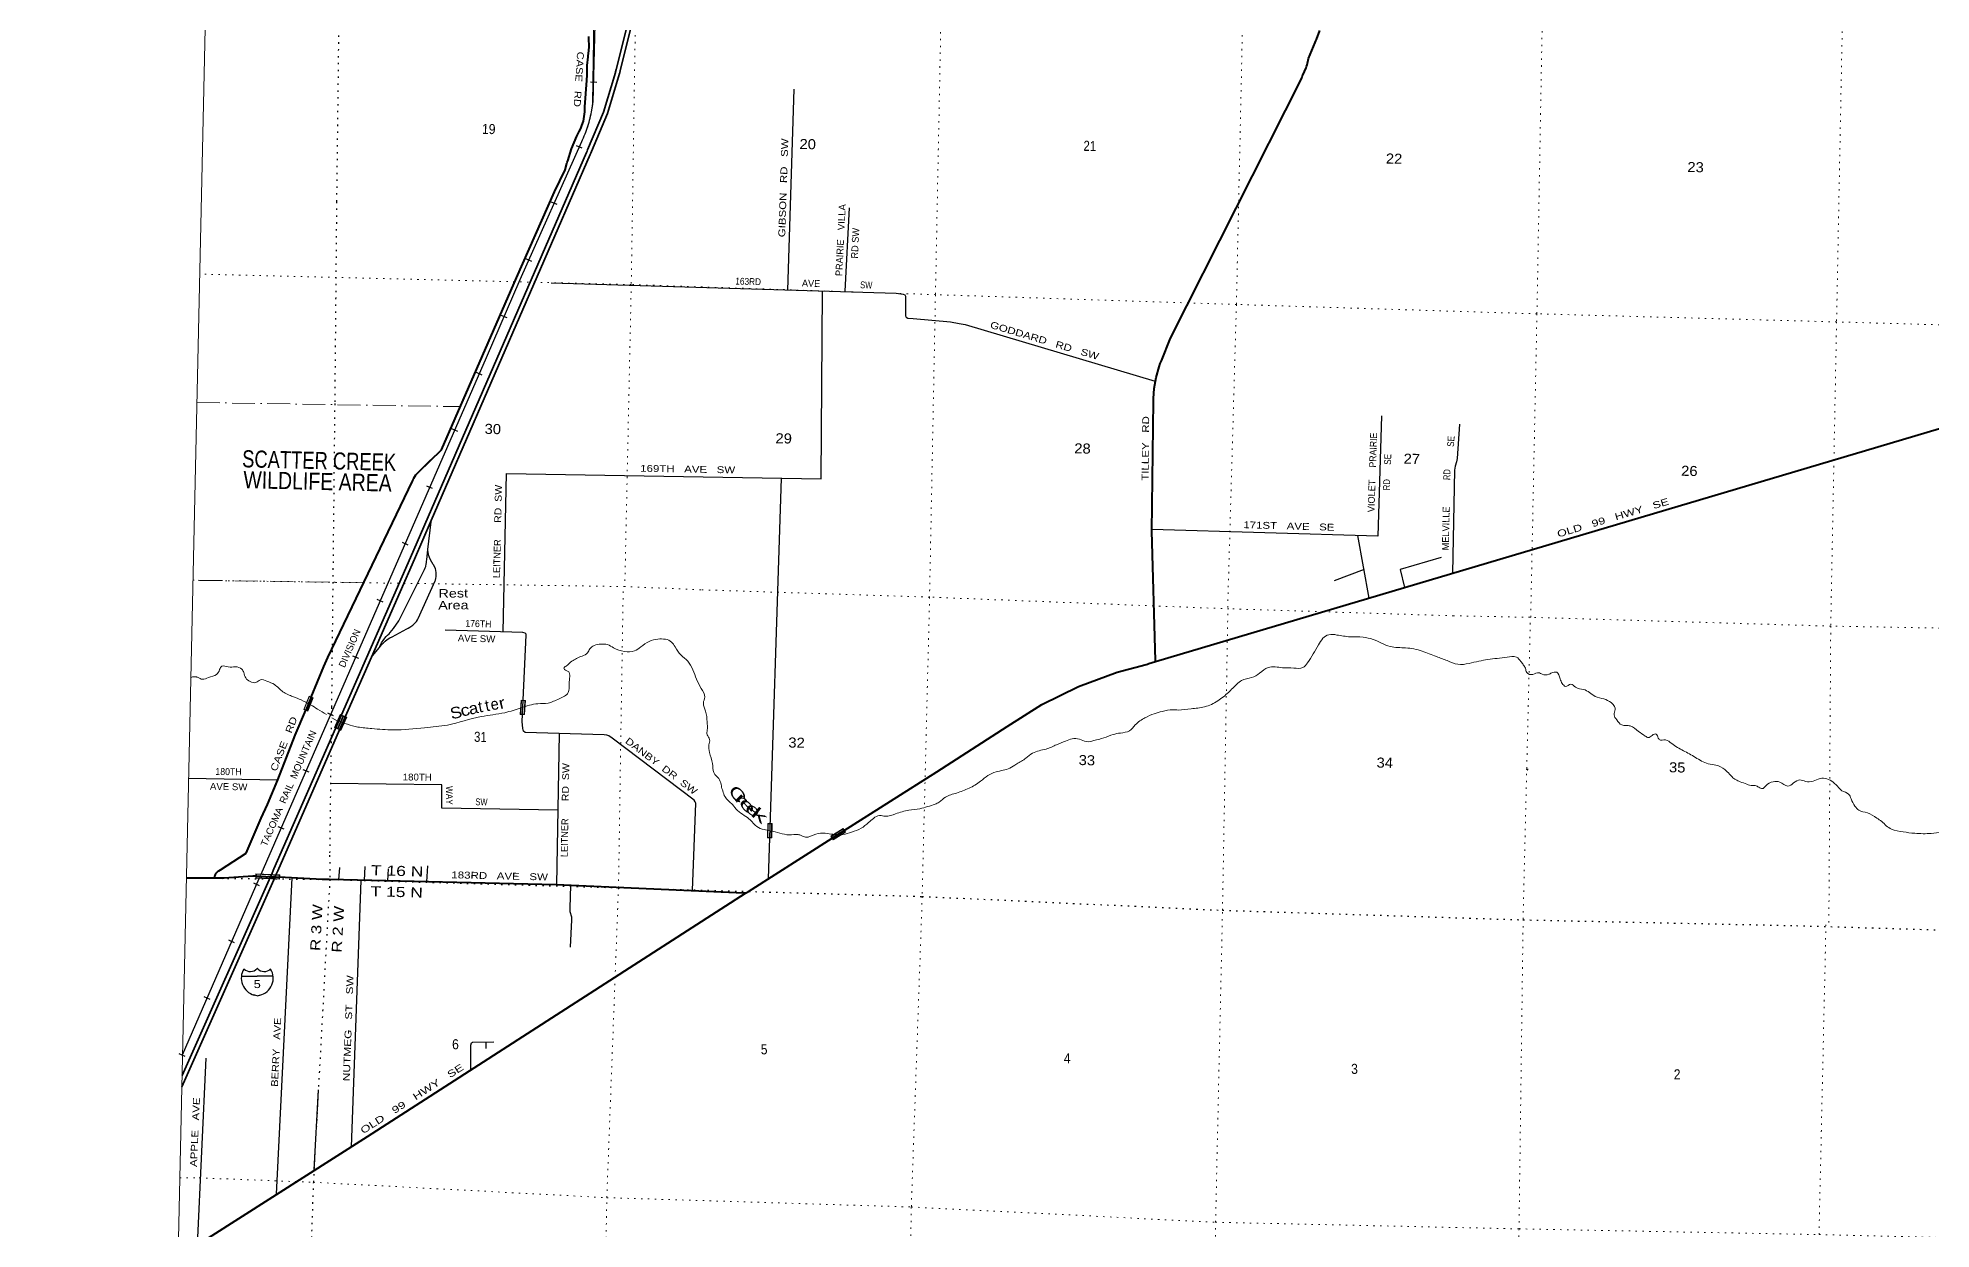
# Model space of a CAD drawing. Header units: feet. Extents: x -518066 to -250644, y -364975 to -177792.
# Drawn here: x -505285 to -472166, y -248936 to -228103 of the extents above; entities that cross this region are included whole.
import ezdxf
from ezdxf.enums import TextEntityAlignment as Align

# ---------------------------------------------------------------- set-up
doc = ezdxf.new("R2010")
doc.units = ezdxf.units.FT
doc.header["$LTSCALE"] = 80
doc.header["$PDMODE"] = 32
doc.header["$PDSIZE"] = 40
doc.linetypes.add('DOT_DASHED', pattern=[7.7, 5, -1.2, 0.3, -1.2])
doc.linetypes.add('DOTTED', pattern=[1.5, 0.3, -1.2])
for name, color, linetype, lineweight in [('15', 7, 'Continuous', 25), ('18', 7, 'Continuous', 35), ('19', 7, 'Continuous', 25), ('26', 7, 'Continuous', 40), ('29', 7, 'Continuous', 25), ('30', 7, 'Continuous', 13), ('31', 7, 'Continuous', 13), ('34', 7, 'Continuous', 25), ('39', 7, 'Continuous', 13), ('4', 7, 'Continuous', 25), ('41', 7, 'Continuous', 13), ('44', 7, 'DOT_DASHED', 13), ('55', 7, 'Continuous', 13), ('6', 7, 'DOTTED', 25), ('61', 7, 'Continuous', 13), ('7', 7, 'DOTTED', 13)]:
    doc.layers.add(name, color=color, linetype=linetype, lineweight=lineweight)
doc.layers.add('27', color=7, linetype='Continuous')
doc.layers.add('45', color=7, linetype='Continuous')

msp = doc.modelspace()

# ---------------------------------------------------------------- linework, layer by layer
at = {"layer": '15'}
for p, q in [((-501450.45, -244380.86), (-501447.55, -244377.95)), ((-501444.38, -244380.33), (-501447.81, -244377.95)), ((-501723.16, -244512.33), (-501446.75, -244512.33)), ((-501446.75, -244857.91), (-501510.64, -244839.95)), ((-501447.28, -244858.17), (-501383.65, -244839.43))]:
    msp.add_line(p, q, dxfattribs=at)
msp.add_lwpolyline([(-501171.39, -244512.33), (-501447.28, -244512.33), (-501446.75, -244512.33)], dxfattribs=at)
for centre, radius, start, end in [((-501420.53, -244547.43), 306.13, 148.44436, 254.43378), ((-501569.13, -244264.83), 165.66, 227.34248, 315.8117), ((-501325.44, -244264.83), 165.66, 224.18831, 312.69403), ((-501474.04, -244547.43), 306.13, 283.08087, 31.62484)]:
    msp.add_arc(centre, radius, start, end, dxfattribs=at)
at = {"layer": '18'}
for p, q in [((-502768.21, -246446.8), (-501136.14, -242776.85)), ((-502763.89, -246250.45), (-501216.66, -242772.59))]:
    msp.add_line(p, q, dxfattribs=at)
for points in [[(-498403.7, -236544.53), (-495621.89, -230141.11), (-495612.15, -230118.7), (-495600.59, -230091.11), (-495321.34, -229425.23), (-495110.38, -228724.35), (-495107.32, -228713.49), (-495097.52, -228674.35), (-493865.2, -223751.81)], [(-501216.66, -242772.59), (-501200.92, -242737.21), (-501156.39, -242637.07), (-499974.5, -239943.57), (-498766.79, -237191.33), (-495690.38, -230109.75), (-495678.09, -230081.47), (-495668.99, -230059.75), (-495392.22, -229399.78), (-495183.56, -228706.54), (-495180.63, -228696.15), (-495170.71, -228656.54), (-494501.13, -225982.6)], [(-499448.43, -238932.12), (-498697.78, -237221.47), (-498403.7, -236544.53)], [(-501136.14, -242776.85), (-501119.96, -242740.46), (-501087.52, -242667.49), (-500006.54, -240204.02), (-499448.43, -238932.12)]]:
    msp.add_lwpolyline(points, dxfattribs=at)
at = {"layer": '19'}
for points in [[(-498462.81, -237049.4), (-498405.94, -236563.65), (-498403.7, -236544.53)], [(-499310.84, -238762.35), (-499303.78, -238744.52), (-499272.09, -238683.86), (-499234.22, -238626.85), (-499190.61, -238574.11), (-499166.72, -238550.7), (-499141.7, -238526.19), (-499120.88, -238501.21), (-499063.32, -238432.13), (-498969.02, -238295.53), (-498521.48, -237397.67), (-498508.56, -237371.75), (-498500.71, -237347.67), (-498498.24, -237340.1), (-498491.09, -237306.6), (-498488.28, -237280.17), (-498487.1, -237256.85), (-498483.97, -237230.17), (-498462.81, -237049.4)], [(-499310.84, -238762.35), (-499262.68, -238702.93), (-499247.33, -238686.08), (-499211.45, -238652.51), (-499172.25, -238622.86), (-499130.18, -238597.48), (-499085.68, -238576.64), (-498828.93, -238437.66), (-498809.56, -238427.18), (-498778.93, -238410.32), (-498760.18, -238399.54), (-498726.41, -238375.1), (-498695.37, -238347.26), (-498667.41, -238316.32), (-498661.13, -238307.71), (-498643.25, -238283.21), (-498631.8, -238257.71), (-498336.82, -237601.07), (-498332.2, -237587.78), (-498323.3, -237554.54), (-498317.93, -237520.55), (-498316.15, -237486.19), (-498317.96, -237451.83), (-498323.36, -237417.85), (-498332.28, -237384.62), (-498366.92, -237316.47), (-498368.62, -237314.25), (-498395.86, -237274.44), (-498418.78, -237231.99), (-498437.14, -237187.38), (-498450.74, -237141.1), (-498459.42, -237093.65), (-498461.19, -237070.55), (-498462.81, -237049.4)], [(-499448.43, -238932.12), (-499430.94, -238910.54), (-499310.84, -238762.35)]]:
    msp.add_lwpolyline(points, dxfattribs=at)
at = {"layer": '26'}
for p, q in [((-485732.03, -239011.45), (-471092.66, -234655.52)), ((-500502.53, -239632.23), (-500597.5, -239862.29)), ((-491390.28, -242099.66), (-491178.34, -241965.39)), ((-501468.61, -242759.25), (-501216.66, -242772.59)), ((-502687.82, -242794.73), (-502190.23, -242790.17)), ((-502190.33, -242792.31), (-502190.23, -242790.17))]:
    msp.add_line(p, q, dxfattribs=at)
for points in [[(-500502.53, -239632.23), (-500284.99, -239098.03), (-500211.18, -238938.71), (-498734.54, -235857.81), (-498722.61, -235832.9), (-498711.73, -235807.81), (-498709.41, -235802.47), (-498693.17, -235773.68), (-498674, -235746.74), (-498652.13, -235721.95), (-498627.78, -235699.59), (-498621.05, -235694.18), (-498224.7, -235308.44), (-497507.53, -233664.37), (-496914.96, -232297.22), (-496245.12, -230796.93), (-496059.78, -230408.67), (-496031.38, -230301.66), (-496024.74, -230276.66), (-496015.68, -230251.66), (-495952.4, -230043.91), (-495858.37, -229821.74), (-495814.4, -229737.19), (-495789.67, -229689.64), (-495788.62, -229687.19), (-495766.85, -229636.57), (-495742.39, -229557.92), (-495726.29, -229477.14), (-495718.71, -229395.13), (-495718.73, -229356.78), (-495718.75, -229331.78), (-495716.76, -229306.78), (-495680.04, -228845.82), (-495675.98, -228751.36), (-495675.99, -228586.16), (-495659.89, -228432.81), (-495656.45, -228407.83), (-495654.2, -228382.81), (-495642.88, -228257.21), (-495645.12, -228106.01), (-495647.27, -228078.12)], [(-485732.03, -239011.45), (-485732.6, -238991.36), (-485796.57, -236727.99), (-485770.9, -234458.49), (-485770.61, -234432.68), (-485769.01, -234408.49), (-485757.68, -234237.15), (-485724.24, -234043.25), (-485670.72, -233853.9), (-485650.84, -233799.5), (-485641.71, -233774.5), (-485629.54, -233749.5), (-485469.75, -233355.79), (-483177.29, -228805.94), (-483166.72, -228780.94), (-483156.09, -228755.94), (-483101.07, -228626.55), (-483090.43, -228601.52), (-483083.98, -228576.55), (-483055.31, -228465.52), (-482940.1, -228181.43), (-482929.96, -228156.43), (-482917.61, -228131.43), (-482856.72, -227975.9)], [(-491178.34, -241965.39), (-489558.86, -240939.38), (-488331.42, -240143.12), (-487724.31, -239760.57), (-487080.53, -239443.58), (-486407.14, -239195.62), (-485898.42, -239060.2), (-485873.32, -239053.51), (-485848.42, -239046.1), (-485732.03, -239011.45)], [(-502190.23, -242790.17), (-502189.64, -242777.75), (-502187.43, -242763.35), (-502183.72, -242749.25), (-502178.57, -242735.62), (-502172.01, -242722.61), (-502164.13, -242710.35), (-502155.01, -242698.98), (-502144.76, -242688.62), (-502142.31, -242686.62), (-502117.31, -242669.17), (-502092.31, -242651.1), (-501642.29, -242361.55), (-501377.71, -241747.73), (-501266.07, -241512.79), (-501089.76, -241076.07), (-500783.37, -240296.19), (-500597.5, -239862.29)], [(-492905.3, -243059.98), (-492856.67, -243028.7), (-491390.28, -242099.66)], [(-502190.23, -242790.17), (-502025.45, -242789.81), (-501524.22, -242756.3), (-501468.61, -242759.25)], [(-502833.81, -249426.75), (-499518.66, -247314.66), (-492905.3, -243059.98)], [(-501216.66, -242772.59), (-501136.14, -242776.85), (-501064.12, -242780.66)], [(-492905.3, -243059.98), (-492936.61, -243058.63), (-496219.09, -242916.3), (-500186.96, -242823.16), (-500311.52, -242820.49), (-501064.12, -242780.66)]]:
    msp.add_lwpolyline(points, dxfattribs=at)
at = {"layer": '29'}
for p, q in [((-492058.82, -229000.11), (-492173.38, -232512.72)), ((-491160.46, -232533.21), (-491087.72, -231077.66)), ((-492280.69, -235803.03), (-492509.17, -242808.54)), ((-481996.04, -237899.81), (-482191.94, -236804.43)), ((-482085.81, -237397.85), (-482607.49, -237598.83)), ((-496164.8, -240268.64), (-496214.48, -242916.5)), ((-501092.3, -241082.54), (-502649.53, -241054.98)), ((-500019.5, -242827.09), (-500005.87, -242612.1)), ((-499574.42, -242837.54), (-499561.35, -242596.03)), ((-499163.84, -242847.18), (-499152.21, -242636.96)), ((-498482.96, -242863.16), (-498464.63, -242581.26)), ((-501108.2, -248327.36), (-500839.79, -242792.53)), ((-499801.02, -247494.55), (-499632.64, -242836.17)), ((-497450.88, -245664.31), (-497449.86, -245776.24)), ((-502347.24, -245946.48), (-502496.34, -249211.75)), ((-500453.51, -247900.25), (-500377.36, -246498.3))]:
    msp.add_line(p, q, dxfattribs=at)
for points in [[(-496305.28, -232388.96), (-490269.3, -232569.75), (-490148.83, -232583.4), (-490119.28, -232597.04), (-490105.43, -232622.22), (-490107.69, -232966.44), (-490094.28, -232985.9), (-490064.73, -233001.82), (-489974.47, -233011.69), (-489320.39, -233071.49), (-489169.17, -233095.06), (-489064.91, -233117.67), (-485742.41, -234107.54)], [(-497148.42, -238489.44), (-497085.8, -235718.71), (-491583.42, -235815.27), (-491558.33, -232531.14)], [(-481778.35, -234712.42), (-481844.92, -236814.55), (-485797.38, -236699.31)], [(-480416.68, -234857.32), (-480457.85, -235458.93), (-480468.57, -235514.61), (-480494.22, -235590.82), (-480506.19, -235661.83), (-480541.57, -237467.03)], [(-480739.41, -237191.47), (-481454.07, -237400.44), (-481380.8, -237716.75)], [(-493833.29, -243015.04), (-493776.57, -241489.14), (-493784.51, -241462.42), (-493805.37, -241436.41), (-495238.54, -240347), (-495299.48, -240310.61), (-495333.57, -240299.24), (-495377.58, -240293.61), (-496761.69, -240248.25), (-496789.44, -240225.33), (-496802.13, -240179.22), (-496813.27, -240058.85), (-496740.94, -238551.35), (-496745.12, -238530.03), (-496761.03, -238514.12), (-496799.84, -238499.89), (-498162.01, -238459.06)], [(-496189.94, -241608.6), (-498216.89, -241571.57), (-498217.01, -241163.97), (-500166.14, -241145.28)], [(-495966.23, -242927.26), (-495981.55, -243319.57), (-495979.1, -243380.59), (-495949.55, -243476.1), (-495950.49, -243528.49), (-495973.91, -244002.31)], [(-497711.05, -246151.74), (-497709.98, -245717.16), (-497698.61, -245680.77), (-497679.81, -245668.62), (-497306.78, -245661.59)]]:
    msp.add_lwpolyline(points, dxfattribs=at)
at = {"layer": '31'}
for p, q in [((-496757.86, -239688.89), (-496770.88, -239938.55)), ((-496770.88, -239938.55), (-496845.78, -239934.65)), ((-492523.32, -242091.96), (-492516.58, -241842.05)), ((-492516.58, -241842.05), (-492441.6, -241844.08))]:
    msp.add_line(p, q, dxfattribs=at)
for points in [[(-496845.78, -239934.65), (-496832.76, -239684.99), (-496757.86, -239688.89)], [(-492441.6, -241844.08), (-492448.34, -242093.99), (-492523.32, -242091.96)]]:
    msp.add_lwpolyline(points, dxfattribs=at)
for points in [[(-496837.37, -239927.08), (-496825.19, -239693.39), (-496766.26, -239696.45), (-496778.44, -239930.14)], [(-492515.1, -242084.18), (-492508.8, -241850.26), (-492449.81, -241851.85), (-492456.11, -242085.77)]]:
    msp.add_lwpolyline(points, close=True, dxfattribs=at)
at = {"layer": '34'}
for p, q in [((-495575.31, -229230.87), (-495495.48, -223716.47)), ((-495508.88, -228882.63), (-495619.91, -228879.77)), ((-495763.31, -230034.27), (-495864.73, -229988.99)), ((-496199.86, -231018.49), (-496301.28, -230973.2)), ((-496646.76, -232013.01), (-496748.18, -231967.72)), ((-497075.98, -232999.76), (-497177.89, -232955.59)), ((-497512.69, -233998.91), (-497614.49, -233954.5)), ((-497940.76, -234986.81), (-498042.57, -234942.4)), ((-498379.08, -235985.11), (-498480.89, -235940.7)), ((-498807.15, -236972.99), (-498908.95, -236928.59)), ((-499245.46, -237971.28), (-499347.26, -237926.87)), ((-499673.52, -238959.16), (-499775.32, -238914.75)), ((-500111.82, -239957.43), (-500213.62, -239913.03)), ((-500539.86, -240945.3), (-500641.66, -240900.89)), ((-500978.15, -241943.56), (-501079.95, -241899.16)), ((-502755.91, -245887.85), (-501413.11, -242803.63)), ((-501406.18, -242931.42), (-501507.98, -242887.01)), ((-501844.46, -243929.67), (-501946.26, -243885.27)), ((-502272.48, -244917.51), (-502374.27, -244873.11)), ((-502710.75, -245915.75), (-502812.54, -245871.35))]:
    msp.add_line(p, q, dxfattribs=at)
at = {"layer": '34', "lineweight": 13}
msp.add_line((-495574.06, -229225.39), (-495432.59, -223730.86), dxfattribs=at)
at = {"layer": '34'}
for points in [[(-495770.96, -229915.24), (-495756.62, -229884.68), (-495741.54, -229851.21), (-495726.89, -229817.57), (-495713.12, -229783.59), (-495699.79, -229749.45), (-495687.13, -229714.94), (-495674.89, -229680.25), (-495663.52, -229645.44), (-495652.58, -229610.45), (-495642.3, -229575.32), (-495632.69, -229539.83), (-495623.69, -229504.38), (-495615.16, -229468.56), (-495607.46, -229432.81), (-495600.22, -229396.69), (-495593.81, -229360.65), (-495587.85, -229324.42), (-495582.51, -229288.27), (-495577.84, -229251.75), (-495575.2, -229228.1)], [(-501381.33, -242730.74), (-497439.48, -233693.97), (-496847.04, -232327.1), (-495769.41, -229913.43)]]:
    msp.add_lwpolyline(points, dxfattribs=at)
at = {"layer": '34', "lineweight": 13}
msp.add_lwpolyline([(-502760.43, -245895.29), (-497438.47, -233694.4), (-496846.02, -232327.54), (-495768.39, -229913.87)], dxfattribs=at)
msp.add_arc((-497665.21, -229004.36), 2102.98, 334.31906, 354.32013, dxfattribs=at)
at = {"layer": '39'}
msp.add_line((-500143.93, -239991.48), (-500047.62, -240044.76), dxfattribs=at)
for points in [[(-500047.62, -240044.76), (-499688.81, -240154.71), (-499444.17, -240182.08), (-499066.8, -240206.27), (-498519.21, -240167.72), (-498122.18, -240119.91), (-497532, -239971.66), (-497116.45, -239904.14), (-496831.15, -239817.73), (-496538.16, -239747.59), (-496361.05, -239737.32), (-496166.37, -239659.02), (-496007.3, -239553.82), (-495991.84, -239397.26), (-495981.05, -239270.77), (-495999.35, -239187.92), (-496043.11, -239166.87), (-496084.47, -239127.76), (-496045.42, -239088.38), (-495943.08, -239004.07), (-495766.23, -238913.34), (-495668.56, -238859.12), (-495628.82, -238787.56), (-495553.17, -238728.84), (-495434.06, -238705.25), (-495321.67, -238713.69), (-495214.35, -238770.3), (-495022.74, -238832.75), (-494847.63, -238822.43), (-494737.61, -238754.39), (-494590.81, -238658.98), (-494439.15, -238617.99), (-494199.05, -238669.4), (-494138.57, -238753.17), (-494035.1, -238894.18), (-493916.9, -239005.33), (-493762.9, -239318.39), (-493680.01, -239481.09), (-493618.95, -239631.23), (-493643.33, -239735.31), (-493604.24, -239878.95), (-493578.12, -240064.55), (-493575.24, -240209.44), (-493577, -240289.86), (-493534.54, -240371.23), (-493546.64, -240465.5), (-493537.48, -240598.44), (-493483.45, -240794.71), (-493462.71, -240950.03), (-493431.53, -240994.95), (-493359.02, -241080.99), (-493329.15, -241186.21), (-493304.92, -241273.22), (-493264.91, -241374.66), (-493133.23, -241512.24), (-493046.97, -241612.65), (-492928.26, -241699.68), (-492823.47, -241780.37), (-492707.39, -241895.5), (-492581.9, -241948.48), (-492473.8, -241968.91), (-492305.82, -242008.71), (-492139.72, -242042.45), (-491986.8, -242035.69), (-491930.9, -242052.98), (-491855.12, -242080.75), (-491679.05, -242026.2), (-491511.94, -242013.7), (-491379.65, -242030.63), (-491217.64, -242032.27)], [(-490668.05, -241752.27), (-490562.43, -241702.24), (-490560.42, -241702.28), (-490460.18, -241714.49), (-490280.4, -241674.11), (-490051.84, -241608.62), (-489854.33, -241584.71), (-489722.81, -241545.3), (-489589.29, -241505.93), (-489520.1, -241467.19), (-489405.66, -241381.15), (-489215.14, -241308.81), (-488996.22, -241225.03), (-488794.55, -241102.64), (-488665.74, -241002.84), (-488521.64, -240939.56), (-488283.03, -240874.29), (-488162.83, -240800.45), (-487999.81, -240699.37), (-487885.33, -240611.32), (-487648.59, -240539.97), (-487464.01, -240463.49), (-487305.84, -240400.51), (-487192.46, -240362.73), (-487065.88, -240365.45), (-486946.24, -240410.26), (-486811.19, -240393.06), (-486637.26, -240344.5), (-486475.17, -240285.64), (-486345.97, -240260.26), (-486188.29, -240219.4), (-486087.56, -240116.98), (-485918.04, -239993.91), (-485757.7, -239922.95), (-485620.1, -239881.66), (-485432.55, -239853.51), (-485334.14, -239857.64), (-485112.56, -239836.26), (-484874.6, -239801.16), (-484645.2, -239697.48), (-484457.02, -239548.67), (-484311.16, -239404.98), (-484227.3, -239338.39), (-484053.37, -239289.85), (-483912.98, -239212.42), (-483762.07, -239113.09), (-483512.92, -239118.45), (-483314.06, -239124.74), (-483159.09, -239116.02), (-483074.87, -239033.35), (-482978.97, -238876.51), (-482883.09, -238719.68), (-482804.15, -238602.72), (-482704.29, -238540.5), (-482561.69, -238545.58), (-482327.18, -238576.78), (-482102.19, -238583.64), (-481928.18, -238623.6), (-481629.35, -238746.7), (-481358.51, -238770.64), (-481070.28, -238827.14), (-480821.1, -238923.03), (-480629.67, -238993.53), (-480448.16, -239057.78), (-480248.8, -239041.96), (-480079.12, -239003.38), (-479758.42, -238953.98), (-479583.05, -238931.61), (-479420.26, -238933.12), (-479341.52, -239009.23), (-479300.51, -239064.43), (-479263.7, -239127.57), (-479241.21, -239202.48), (-479131.37, -239235.02), (-479030.2, -239205.02), (-478968.5, -239232.5), (-478853.93, -239232.96), (-478803.17, -239209.92), (-478716.46, -239197.71), (-478654.58, -239309.67), (-478620.22, -239392.88), (-478592.8, -239425.65), (-478559.08, -239446.5), (-478467.74, -239406.23), (-478388.47, -239458.22), (-478246.61, -239497.49), (-478042.22, -239618.56), (-477890.45, -239664.07), (-477765.18, -239727.12), (-477704.44, -239798.82), (-477693.48, -239849.35), (-477711.54, -239939.47), (-477665.29, -240030.98), (-477578.78, -240119.34), (-477498.59, -240129.12), (-477432.37, -240134.56), (-477285.8, -240234.28)], [(-502492, -239282.6), (-502404.46, -239320.15), (-502303.26, -239288.12), (-502159.42, -239236.89), (-502105.31, -239151.56), (-502065.78, -239090.06), (-501955.54, -239104.48), (-501828.82, -239101.16), (-501717.14, -239141.77), (-501684.29, -239202.82), (-501648.13, -239296.11), (-501573.13, -239360.08), (-501470.97, -239376.34), (-501393.57, -239329.73), (-501279.49, -239352.28), (-501146.13, -239413.47), (-500998.11, -239539.34), (-500823.04, -239623.54), (-500679.57, -239680.92), (-500520.79, -239765.66)], [(-502611.85, -239289.64), (-502594, -239284.05), (-502562, -239276.05), (-502531, -239275.05), (-502513, -239278.05), (-502492, -239283.05)], [(-500520.79, -239765.66), (-500514.64, -239768.94), (-500391.59, -239841.97), (-500236.64, -239936.45)], [(-477285.8, -240234.28), (-477166.92, -240313.28), (-477111.19, -240338.61), (-477048.08, -240301.76), (-476973.16, -240277.23), (-476953.77, -240309.83), (-476921.03, -240374.9), (-476812.62, -240381.26), (-476703.43, -240443.97), (-476499.12, -240569.06), (-476288.61, -240686.24), (-476065.92, -240797.65), (-475929.78, -240822.71), (-475774.69, -240900.49), (-475691.98, -240978.7), (-475648.83, -241027.9), (-475585.55, -241075.54), (-475507.94, -241111.4), (-475392.29, -241154.12), (-475290.35, -241180.47), (-475226.06, -241181.85), (-475164.56, -241219.39), (-475104.46, -241228.73), (-475057.19, -241181.48), (-474931.04, -241111.79), (-474810.58, -241118.42), (-474673.4, -241187.76), (-474571.71, -241133.63), (-474459.98, -241079.73), (-474364.06, -241105.93), (-474231.29, -241100.76), (-474109.68, -241055.12), (-473879.91, -241118.41), (-473783.47, -241213.02), (-473726.4, -241268.56), (-473609.09, -241327.41), (-473566.65, -241408.79), (-473499.15, -241538.96), (-473430.32, -241608.84), (-473280.61, -241656.32), (-473115.73, -241746.38), (-473030.61, -241806.55), (-472949.87, -241882.71), (-472860.69, -241940.96), (-472656.73, -241989.61), (-472452.24, -242014.15), (-472162.83, -242016.38), (-471977.32, -241990.22), (-471829.38, -241935.09), (-471689.08, -241861.7), (-471524.71, -241790.82), (-471401.8, -241777.4), (-471286.79, -241757.75), (-471238.9, -241741.84)], [(-491217.64, -242032.27), (-491202.8, -242032.42), (-491051.19, -241993.44), (-490882.9, -241926.65), (-490756.05, -241824.79), (-490668.05, -241752.27)]]:
    msp.add_spline(points, degree=3, dxfattribs=at)
at = {"layer": '4', "lineweight": 13}
msp.add_lwpolyline([(-501256.99, -177792.42), (-469933.03, -178460.37), (-438608.17, -179085.23), (-407282.48, -179667), (-375956.02, -180205.68), (-344628.85, -180701.28), (-313301.03, -181153.78), (-281972.61, -181563.19), (-250643.67, -181929.5), (-252658.03, -364975.08), (-284238.76, -364605.82), (-315818.95, -364193.12), (-347398.54, -363736.98), (-378977.49, -363237.41), (-410555.71, -362694.39), (-442133.14, -362107.95), (-473709.75, -361478.07), (-505285.47, -360804.75)], close=True, dxfattribs=at)
msp.add_lwpolyline([(-501256.99, -177792.42), (-469933.03, -178460.37), (-438608.17, -179085.23), (-407282.48, -179667), (-375956.02, -180205.68), (-344628.85, -180701.28), (-313301.03, -181153.78), (-281972.61, -181563.19), (-250643.67, -181929.5), (-252658.03, -364975.08), (-284238.76, -364605.82), (-315818.95, -364193.12), (-347398.54, -363736.98), (-378977.49, -363237.41), (-410555.71, -362694.39), (-442133.14, -362107.95), (-473709.75, -361478.07), (-505285.47, -360804.75)], close=True, dxfattribs=at)
at = {"layer": '44'}
msp.add_lwpolyline([(-502504.78, -234479.15), (-497901.8, -234551.67), (-498186.56, -235227.81), (-498232.55, -235314.69), (-498446.02, -235513.8), (-498666.74, -235739.97), (-498707.63, -235805.74), (-498809.95, -236006.06), (-498864.51, -236117.5), (-499589.66, -237627.61), (-502573.22, -237588.06)], dxfattribs=at)
at = {"layer": '55'}
for p, q in [((-500098.88, -240162.98), (-499997.51, -239933.33)), ((-499940.92, -239958.31), (-500041.69, -240188.22)), ((-499882.69, -239984.01), (-499984.06, -240213.66)), ((-501474.68, -242795.44), (-501471.04, -242720.22)), ((-501470.65, -242721.1), (-501054.88, -242741.17)), ((-501054.88, -242741.17), (-501058.52, -242816.39)), ((-501058.52, -242816.39), (-501474.02, -242796.31))]:
    msp.add_line(p, q, dxfattribs=at)
for points in [[(-499993.42, -239943.87), (-499951.44, -239962.4), (-500045.79, -240177.66), (-500088.33, -240158.89)], [(-499936.81, -239968.86), (-499893.23, -239988.09), (-499988.14, -240203.11), (-500031.16, -240184.12)], [(-501463.47, -242729.46), (-501063.26, -242748.77), (-501066.12, -242808), (-501466.33, -242788.66)]]:
    msp.add_lwpolyline(points, close=True, dxfattribs=at)
for points in [[(-499997.51, -239933.33), (-499940.92, -239958.31), (-499882.69, -239984.01)], [(-499984.06, -240213.66), (-500041.69, -240188.22), (-500098.88, -240162.98)]]:
    msp.add_lwpolyline(points, dxfattribs=at)
at = {"layer": '6'}
for points in [[(-499999.17, -223618.21), (-500013.78, -226980.25), (-500060.15, -230968.1), (-500072.66, -232285.37), (-500092.59, -234499.55), (-500149.6, -239810.48), (-500181.66, -242398.41), (-500178.77, -242820.85), (-500466.42, -248107.45), (-500649.74, -253404.11), (-500870.02, -258737), (-500935.71, -263984.54)], [(-502687.82, -242794.73), (-500178.77, -242820.85), (-495128.59, -242965.37), (-489815.26, -243117.72), (-484562.17, -243359.48), (-479303.45, -243527.12), (-474519.68, -243628.37), (-471279.81, -243724.87)]]:
    msp.add_lwpolyline(points, dxfattribs=at)
at = {"layer": '61'}
for p, q in [((-500635.33, -239848.83), (-500541.33, -239616.07)), ((-500541.33, -239616.07), (-500471.5, -239644.27)), ((-491411.41, -242066.41), (-491199.69, -241931.53)), ((-491199.69, -241931.53), (-491159.23, -241995.05))]:
    msp.add_line(p, q, dxfattribs=at)
for points in [[(-500471.5, -239644.27), (-500565.5, -239877.04), (-500635.33, -239848.83)], [(-491159.23, -241995.05), (-491370.94, -242129.92), (-491411.41, -242066.41)]]:
    msp.add_lwpolyline(points, dxfattribs=at)
for points in [[(-500624.92, -239844.41), (-500536.9, -239626.47), (-500481.9, -239648.69), (-500569.92, -239866.63)], [(-491400.36, -242068.85), (-491202.13, -241942.57), (-491170.27, -241992.6), (-491368.49, -242118.87)]]:
    msp.add_lwpolyline(points, close=True, dxfattribs=at)
at = {"layer": '7'}
msp.add_line((-474127.13, -249031.75), (-474005.88, -243614.49), dxfattribs=at)
for points in [[(-489426.32, -223847.45), (-489478.13, -227280.4), (-489583.79, -232593.56), (-489686.95, -237883.45)], [(-484156.81, -223959.86), (-484202.96, -227457.26), (-484318.75, -232765.17), (-484472, -238091.05)], [(-478896.7, -224070.87), (-478965.74, -227622.43), (-479061.58, -232928.76), (-479171.2, -238249.93)], [(-473661.28, -224180.16), (-473717.65, -227749.8), (-473820.01, -233070.07), (-473922.37, -238390.15), (-473955, -243615.49)], [(-494821.43, -227094.2), (-494905.01, -232416.89), (-495017.84, -237698.54)], [(-471061.53, -233147.17), (-473820.01, -233070.07), (-479061.58, -232928.76), (-484318.75, -232765.17), (-489583.79, -232593.56), (-494905.01, -232416.89), (-502455.37, -232234.62)], [(-484450.37, -238087.47), (-489686.95, -237883.45), (-493688.34, -237754.24), (-495017.84, -237698.54), (-502573.22, -237588.06)], [(-495742.65, -269493.53), (-495626.02, -264188.49), (-495539.73, -258926.31), (-495429.14, -253655.42), (-495332.65, -248386.06), (-495128.59, -242965.37), (-495045.9, -237703.67)], [(-489686.95, -237883.45), (-489815.26, -243117.72), (-490005.66, -248548.75), (-490104.35, -253818.07), (-490213.03, -259084.98), (-490344.29, -264373.34)], [(-484922.72, -259253.11), (-484777.59, -253981.97), (-484682.98, -248816.14), (-484562.17, -243359.48), (-484468, -238091.05)], [(-471170.76, -238440.3), (-473922.37, -238390.15), (-479183.58, -238236.35), (-480519.75, -238209.54), (-484468, -238087.05)], [(-479518.42, -254112.4), (-479375.26, -248940.58), (-479303.26, -243518.09), (-479175.12, -238231.64)], [(-502803.3, -248040.58), (-502462.65, -248040.11), (-500466.61, -248116.48), (-495332.65, -248386.06), (-490005.66, -248548.75), (-484682.98, -248816.14), (-479375.07, -248931.55), (-474127.13, -249031.75), (-471390.63, -249095.44)]]:
    msp.add_lwpolyline(points, dxfattribs=at)
msp.add_point((-479239.61, -240892.19), dxfattribs=at)

# ---------------------------------------------------------------- texts
at = {"layer": '15', "width": 1.2}
msp.add_text(' 5 ', height=140, dxfattribs=at).set_placement((-501447.83, -244720.44), align=Align.CENTER)
at = {"layer": '27'}
for s, rotation, width, p in [('CASE   RD', 266.361, 1.2, (-495851.39, -228340.9)), ('TILLEY   RD', 89.352, 1.25, (-485856.92, -235848.92)), ('OLD   99   HWY   SE', 16.577, 1.35, (-478687.55, -236840.9)), ('CASE   RD', 68.552, 1.25, (-501112.07, -240940.64)), ('183RD   AVE   SW', 358.655, 1.25, (-498053.71, -242798.84)), ('OLD   99   HWY   SE', 32.756, 1.4, (-499594.57, -247276.66))]:
    msp.add_text(s, height=120.5, rotation=rotation, dxfattribs=dict(at, width=width)).set_placement(p)
at = {"layer": '30'}
for s, rotation, width, p in [('GIBSON   RD   SW', 88.132, 1.25, (-492213.35, -231590.67)), ('VILLA', 87.139, 1.05, (-491175.59, -231469.91)), ('163RD', 358.284, 0.9, (-493086.29, -232415.34)), ('SW', 358.284, 0.8, (-490902.65, -232480.75)), ('GODDARD   RD   SW', 343.41, 1.25, (-488637.35, -233172.01)), ('PRAIRIE', 88.186, 0.95, (-481877.08, -235618.4)), ('SE', 86.085, 0.9, (-480514.39, -235259.8)), ('SE', 88.186, 0.9, (-481615.46, -235571.53)), ('169TH   AVE   SW', 358.995, 1.25, (-494748.94, -235689.71)), ('RD', 88.877, 0.8, (-480579.65, -235837.67)), ('RD  SW', 88.705, 1.15, (-497181.65, -236586.85)), ('RD', 88.186, 0.85, (-481634.47, -236017.26)), ('171ST   AVE   SE', 358.33, 1.25, (-484199.08, -236675.88)), ('176TH', 358.283, 0.95, (-497810.4, -238401.12)), ('AVE SW', 358.283, 1.05, (-497940.43, -238656.75)), ('DANBY  DR  SW', 322.76, 1.25, (-495022.59, -240423.25)), ('180TH', 358.986, 0.95, (-502180.32, -240991.58)), ('180TH ', 359.451, 1.05, (-498902.38, -241088.63)), ('RD  SW', 88.925, 1.15, (-496001.1, -241453.95)), ('AVE SW', 358.986, 1.05, (-502275.85, -241251.38)), ('WAY', 270.017, 0.9, (-498147, -241186.87)), ('SW', 358.953, 0.8, (-497633.35, -241522.19)), ('NUTMEG   ST   SW', 87.93, 1.3, (-499829.76, -246351.73)), ('BERRY   AVE', 87.224, 1.2, (-501087.18, -246448.67)), ('APPLE   AVE', 87.386, 1.25, (-502504.25, -247850.43))]:
    msp.add_text(s, height=120, rotation=rotation, dxfattribs=dict(at, width=width)).set_placement(p)
for s, rotation, p in [('RD SW', 87.139, (-490941.8, -231964.42)), ('PRAIRIE', 87.139, (-491215.18, -232271.21)), ('AVE', 358.284, (-491921.25, -232450.24)), ('VIOLET', 88.186, (-481903.55, -236399.92)), ('MELVILLE', 88.877, (-480603.71, -237065.49)), ('LEITNER', 88.705, (-497201.93, -237551.83)), ('LEITNER', 88.925, (-496017.88, -242431.33))]:
    msp.add_text(s, height=120, rotation=rotation, dxfattribs=at).set_placement(p)
at = {"layer": '34'}
msp.add_text('DIVISION', height=120.5, rotation=66.433, dxfattribs=at).set_placement((-499918.77, -239126.57))
at = {"layer": '34', "width": 1.05}
msp.add_text('TACOMA  RAIL  MOUNTAIN', height=120.5, rotation=66.434, dxfattribs=at).set_placement((-501283.41, -242255.12))
at = {"layer": '41'}
for s, rotation, width, p in [('a', 12.634, 1.1, (-497726.33, -239941.73)), ('e', 9.728, 0.95, (-497349.36, -239863.1)), ('r', 14.349, 1.2, (-497196.78, -239842.66)), ('S', 13.549, 1.15, (-498047.62, -240023.49)), ('c', 14.654, 1.2, (-497866.01, -239976.98)), ('C', 309.323, 1.6, (-493221.83, -241273.6)), ('r', 313.689, 2.2, (-493121.28, -241409.27)), ('e', 312.848, 1.95, (-493038.55, -241490.3)), ('e', 323.752, 1.7, (-492933.61, -241605.43)), ('k', 321.917, 2, (-492827.66, -241693.98))]:
    msp.add_text(s, height=200.8, rotation=rotation, dxfattribs=dict(at, width=width)).set_placement(p)
for rotation, p in [(10.73, (-497563.67, -239902.88)), (11.777, (-497442.48, -239882.38))]:
    msp.add_text('t', height=200.8, rotation=rotation, dxfattribs=at).set_placement(p)
at = {"layer": '44'}
for s, width, p in [('SCATTER CREEK', 0.8, (-500368.16, -235644.1)), ('WILDLIFE AREA', 0.85, (-500396.13, -236007.98))]:
    msp.add_text(s, height=300, rotation=358.64, dxfattribs=dict(at, width=width)).set_placement(p, align=Align.CENTER)
at = {"layer": '45', "width": 1.25}
for s, p in [('Rest', (-498277.56, -237893.53)), ('Area', (-498281.91, -238101.22))]:
    msp.add_text(s, height=150.6, rotation=0.553, dxfattribs=at).set_placement(p)
at = {"layer": '6'}
for s, rotation, width, p in [('T 16 N', 358.362, 1.3, (-499460.53, -242744.71)), ('T 15 N', 358.362, 1.3, (-499468.43, -243113.4)), ('R 3 W', 86.886, 1.25, (-500347.57, -244075.04)), ('R 2 W', 86.886, 1.25, (-499972.11, -244104.69))]:
    msp.add_text(s, height=175.7, rotation=rotation, dxfattribs=dict(at, width=width)).set_placement(p)
at = {"layer": '7'}
for s, rotation, width, p in [('19', 358.771, 0.9, (-497516.85, -229781.32)), ('20', 358.769, 1.1, (-491963.72, -230045.56)), ('21', 358.767, 0.85, (-486996.19, -230077.58)), ('22', 358.765, 1.1, (-481705.78, -230299.33)), ('23', 358.763, 1.1, (-476431.91, -230447.61)), ('30', 358.771, 1.1, (-497472.01, -235027.23)), ('29', 358.769, 1.1, (-492383.74, -235191.4)), ('28', 358.767, 1.1, (-487156.6, -235367.91)), ('27', 358.765, 1.1, (-481395.31, -235548.4)), ('26', 358.763, 1.1, (-476540.56, -235760.48)), ('31', 358.771, 0.85, (-497656.91, -240413.17)), ('32', 358.77, 1.1, (-492158.98, -240512.33)), ('33', 358.767, 1.1, (-487080.31, -240819.37)), ('34', 358.765, 1.1, (-481869.11, -240863.35)), ('35', 358.763, 1.1, (-476753.25, -240945.64)), ('6', 0.553, 0.9, (-498038.37, -245791.43)), ('5', 0.551, 0.9, (-492638.53, -245880.46)), ('4', 0.549, 0.9, (-487336.89, -246036.54)), ('3', 0.547, 0.9, (-482311.07, -246221.47)), ('2', 0.545, 0.9, (-476666.93, -246316.97))]:
    msp.add_text(s, height=175.7, rotation=rotation, dxfattribs=dict(at, width=width)).set_placement(p)

doc.saveas('drawing.dxf')
